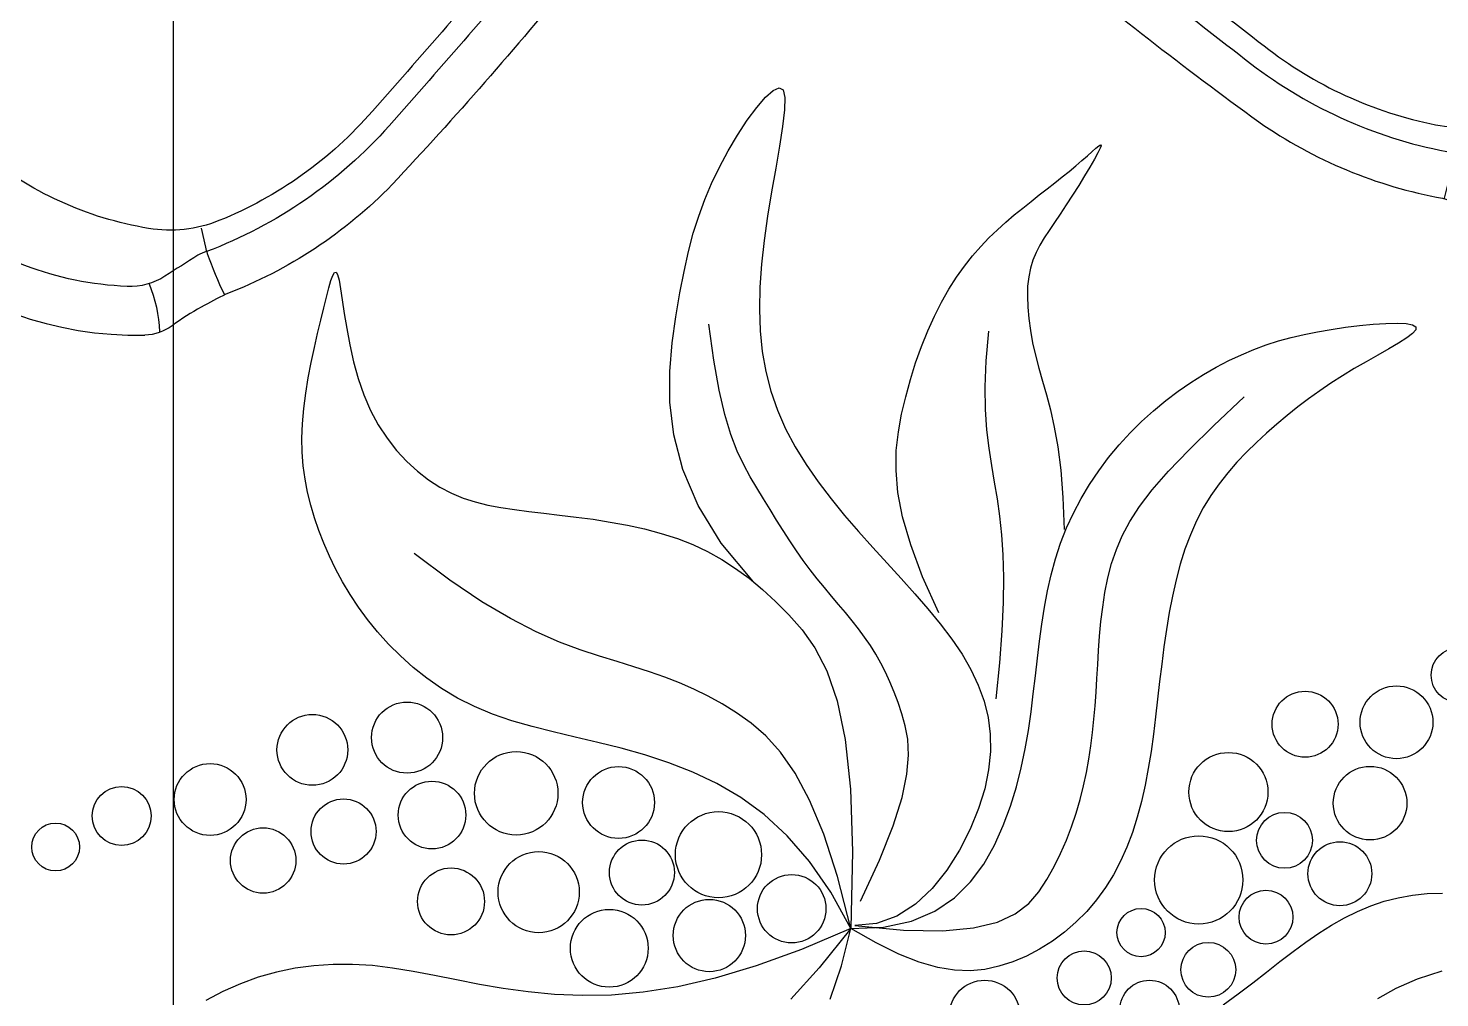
# Model space of a CAD drawing. Header units: millimetres. Extents: x -1030105 to 906887, y -616134 to 1220667.
# Drawn here: x -63910 to -62741, y 530506 to 531308 of the extents above; entities that cross this region are included whole.
import ezdxf
from ezdxf.enums import TextEntityAlignment as Align

# ---------------------------------------------------------------- set-up
doc = ezdxf.new("R2010")
doc.units = ezdxf.units.MM
doc.header["$MEASUREMENT"] = 0
doc.linetypes.add('CENTER', pattern=[2, 1.25, -0.25, 0.25, -0.25])
doc.linetypes.add('DASH', pattern=[0.35, 0.25, -0.1])
doc.layers.add('A-Furniture', color=143, linetype='Continuous')
doc.layers.add('A-Tree', color=98, linetype='Continuous')
doc.styles.add('Arial_Bold', font='arialbd.ttf')

# ---------------------------------------------------------------- blocks, each defined once
blk = doc.blocks.new('A$C47cb4578')
for points in [[(18.1, 7.7, -0.017502), (25.4, 261.8, -0.10866), (79, 436.9, 0.010959), (89, 460.5, 0.033517), (98.7, 490.8, -0.150826), (112.4, 513.5, -0.369185), (553.9, 513.5)], [(117.6, 418, 0.077973), (121.7, 425.8, 0.004361), (132.8, 459.9, -0.156066), (153.5, 489.3, -0.164865), (333.2, 549.7, -0.164865)], [(548.6, 418, -0.077973), (544.6, 425.8, -0.004361), (533.5, 459.9, 0.156066), (512.7, 489.3, 0.164865), (333.1, 549.7, 0.164865)], [(648.1, 7.7, 0.017502), (640.9, 261.8, 0.10866), (587.3, 436.9, -0.010959), (577.3, 460.5, -0.033517), (567.6, 490.8, 0.150826), (553.9, 513.5)], [(139.7, 474.5, -0.091152), (104.1, 502.6), (104.1, 502.6)], [(526.6, 474.5, 0.091152), (562.1, 502.6), (562.1, 502.6)], [(77, -0.1, -0.005578), (82.4, 221.2, -0.118429), (127, 388.9, -0.138141), (172.3, 435.6, -0.132135), (336, 479.7)], [(589.3, -0.1, 0.005578), (583.9, 221.2, 0.118429), (539.2, 388.9, 0.138141), (493.9, 435.6, 0.132135), (330.2, 479.7)], [(135.3, 404.5), (121.1, 415.6, 0.030988), (116, 419.1, 0.027883), (79.9, 438, 4.146881)], [(531, 404.5), (545.1, 415.6, -0.030988), (550.2, 419.1, -0.027883), (586.3, 438, -4.146881)], [(56.5, 0.2, -0.005575), (62, 221.8, -0.122037), (117.7, 418.1, 0.017763), (117.7, 418.1, -0.026763)], [(609.7, 0.2, 0.005575), (604.3, 221.8, 0.121076), (548.6, 418, 0.026763), (548.6, 418, 0.026763)], [(19.6, 8.3, 0.071664), (62.6, 8.6, 0.31475), (68.3, 14, -9.839532)], [(646.7, 8.3, -0.071664), (603.6, 8.6, -0.31475), (597.9, 14, 9.839532)], [(72, -5), (31, -5, -0.195025), (27.5, -3.6), (19.7, 4.1, -0.202805), (18.1, 7.7)], [(77.1, 10.1, 0.41843), (87.1, 0), (345.9, 0)], [(589.2, 10.1, -0.41843), (579.2, 0), (320.4, 0)], [(594.3, -5), (635.2, -5, 0.195025), (638.7, -3.6), (646.6, 4.1, 0.202805), (648.1, 7.7)]]:
    blk.add_lwpolyline(points, format="xyb")
blk.add_arc((594.3, 0), 5, 180.7646, 270)
blk = doc.blocks.new('ewr3')
at = {"color": 0, "zscale": 0.9}
for p, xscale, yscale, rotation in [((-609, -168.8), -0.9000000000000001, 0.9000000000000001, 134.9999999999999), ((168.8, -609), -0.8999999999999998, 0.8999999999999998, 225)]:
    blk.add_blockref('A$C47cb4578', p, dxfattribs=dict(at, xscale=xscale, yscale=yscale, rotation=rotation))
blk = doc.blocks.new('FUR')
at = {"layer": 'A-Furniture', "color": 8, "linetype": 'DASH', "ltscale": 50}
blk.add_open_spline([(-56447, -6097), (-55194.8, -4879.4), (-50278.9, -2284.6), (-42421.5, -5454.8), (-32732.5, -11254), (-23302, -9202), (-18024, -504.5), (-16595.5, 8921.5), (-19600.3, 15918.3), (-21321.2, 18705.6), (-21789.7, 19345)], degree=3, knots=[32574.726206, 32574.726206, 32574.726206, 32574.726206, 37697.741245, 48060.131859, 55585.251958, 69452.989742, 76151.422264, 84447.837047, 94470.773244, 98031.734889, 98031.734889, 98031.734889, 98031.734889], dxfattribs=at)
at = {"layer": 'A-Furniture', "rotation": 5.427382540141761}
blk.add_blockref('ewr3', (-18616.2, 8656.7), dxfattribs=at)
blk = doc.blocks.new('CAY8')
at = {"color": 0, "linetype": 'ByBlock'}
for p, q in [((307.45, 493.68), (301.74, 502.15)), ((312.53, 484.95), (307.45, 493.68)), ((316.96, 475.97), (312.53, 484.95)), ((587.59, 482.73), (594.67, 484.09)), ((594.67, 484.09), (602, 485.07)), ((602, 485.07), (609.64, 485.67)), ((609.64, 485.67), (617.6, 485.88)), ((617.6, 485.88), (625.77, 485.76)), ((625.77, 485.76), (634.02, 485.35)), ((634.02, 485.35), (642.21, 484.74)), ((642.21, 484.74), (650.19, 483.97)), ((650.19, 483.97), (657.84, 483.12)), ((561.06, 473.78), (567.52, 476.52)), ((567.52, 476.52), (574.07, 478.93)), ((574.07, 478.93), (580.74, 481)), ((580.74, 481), (587.59, 482.73)), ((657.84, 483.12), (665.01, 482.24)), ((665.01, 482.24), (671.57, 481.4)), ((671.57, 481.4), (677.38, 480.65)), ((677.38, 480.65), (682.33, 479.95)), ((682.33, 479.95), (686.28, 479.28)), ((686.28, 479.28), (689.12, 478.6)), ((689.12, 478.6), (690.74, 477.87)), ((691.02, 477.05), (689.83, 476.11)), ((690.74, 477.87), (691.02, 477.05)), ((320.74, 466.74), (316.96, 475.97)), ((548.24, 467.38), (554.65, 470.73)), ((554.65, 470.73), (561.06, 473.78)), ((669.88, 470.3), (662.1, 468.13)), ((676.83, 472.14), (669.88, 470.3)), ((682.65, 473.69), (676.83, 472.14)), ((687.06, 475), (682.65, 473.69)), ((689.83, 476.11), (687.06, 475)), ((323.87, 457.26), (320.74, 466.74)), ((535.51, 459.69), (541.86, 463.71)), ((541.86, 463.71), (548.24, 467.38)), ((645.16, 462.62), (636.59, 459.19)), ((653.76, 465.59), (645.16, 462.62)), ((662.1, 468.13), (653.76, 465.59)), ((326.35, 447.53), (323.87, 457.26)), ((523, 450.58), (529.22, 455.33)), ((529.22, 455.33), (535.51, 459.69)), ((628.33, 455.26), (620.62, 450.79)), ((636.59, 459.19), (628.33, 455.26)), ((328.17, 437.55), (326.35, 447.53)), ((516.88, 445.45), (523, 450.58)), ((620.62, 450.79), (613.53, 445.85)), ((505, 433.92), (510.87, 439.9)), ((510.87, 439.9), (516.88, 445.45)), ((607.06, 440.49), (601.23, 434.79)), ((613.53, 445.85), (607.06, 440.49)), ((329.35, 427.32), (328.17, 437.55)), ((499.27, 427.49), (505, 433.92)), ((601.23, 434.79), (596.05, 428.81)), ((329.88, 416.84), (329.35, 427.32)), ((493.77, 420.6), (499.27, 427.49)), ((596.05, 428.81), (591.54, 422.62)), ((488.53, 413.23), (493.77, 420.6)), ((536.39, 399.14), (548.24, 419.51)), ((591.54, 422.62), (587.7, 416.3)), ((329.78, 406.11), (329.88, 416.84)), ((483.64, 405.37), (488.53, 413.23)), ((584.55, 409.91), (582.08, 403.5)), ((587.7, 416.3), (584.55, 409.91)), ((329.21, 395.07), (329.78, 406.11)), ((479.14, 397.02), (483.64, 405.37)), ((582.08, 403.5), (580.23, 397.03)), ((328.34, 383.68), (329.21, 395.07)), ((475.11, 388.15), (479.14, 397.02)), ((527.05, 381.06), (536.39, 399.14)), ((580.23, 397.03), (578.9, 390.45)), ((471.61, 378.76), (475.11, 388.15)), ((578.9, 390.45), (578.01, 383.7)), ((327.34, 371.89), (328.34, 383.68)), ((519.85, 365.03), (527.05, 381.06)), ((578.01, 383.7), (577.47, 376.72)), ((468.69, 368.83), (471.61, 378.76)), ((577.47, 376.72), (577.19, 369.47)), ((326.39, 359.66), (327.34, 371.89)), ((466.38, 358.35), (468.69, 368.83)), ((514.44, 350.79), (519.85, 365.03)), ((577.19, 369.47), (577.09, 361.87)), ((325.67, 346.92), (326.39, 359.66)), ((464.55, 347.38), (466.38, 358.35)), ((577.09, 361.87), (577.07, 353.89)), ((510.47, 338.08), (514.44, 350.79)), ((577.07, 353.89), (577.06, 345.47)), ((325.35, 333.63), (325.67, 346.92)), ((463.02, 335.95), (464.55, 347.38)), ((577.06, 345.47), (576.99, 336.71)), ((461.62, 324.11), (463.02, 335.95)), ((507.59, 326.66), (510.47, 338.08)), ((576.99, 336.71), (576.79, 327.7)), ((325.6, 319.74), (325.35, 333.63)), ((576.79, 327.7), (576.4, 318.54)), ((460.16, 311.9), (461.62, 324.11)), ((505.43, 316.28), (507.59, 326.66)), ((326.63, 305.18), (325.6, 319.74)), ((503.66, 306.67), (505.43, 316.28)), ((576.4, 318.54), (575.77, 309.33)), ((458.48, 299.39), (460.16, 311.9)), ((501.96, 297.61), (503.66, 306.67)), ((575.77, 309.33), (574.82, 300.16)), ((328.67, 289.76), (326.63, 305.18)), ((456.4, 286.6), (458.48, 299.39)), ((574.82, 300.16), (573.49, 291.15)), ((500.2, 288.99), (501.96, 297.61)), ((573.49, 291.15), (571.73, 282.39)), ((608.28, 283.65), (625.82, 290.43)), ((625.82, 290.43), (642.72, 294.42)), ((642.72, 294.42), (658.8, 296.28)), ((658.8, 296.28), (673.91, 296.68)), ((673.91, 296.68), (687.86, 296.26)), ((687.86, 296.26), (700.54, 295.58)), ((700.54, 295.58), (712.09, 294.7)), ((712.09, 294.7), (722.72, 293.56)), ((722.72, 293.56), (732.6, 292.13)), ((732.6, 292.13), (741.95, 290.34)), ((332.02, 273.3), (328.67, 289.76)), ((453.74, 273.59), (456.4, 286.6)), ((498.3, 280.7), (500.2, 288.99)), ((590.27, 273.42), (608.28, 283.65)), ((741.95, 290.34), (750.96, 288.16)), ((750.96, 288.16), (759.82, 285.53)), ((759.82, 285.53), (768.74, 282.39)), ((496.19, 272.65), (498.3, 280.7)), ((571.73, 282.39), (569.48, 273.95)), ((667.37, 273.93), (685.99, 278.66)), ((768.74, 282.39), (777.81, 278.75)), ((777.81, 278.75), (786.7, 274.74)), ((336.93, 255.6), (332.02, 273.3)), ((450.31, 260.4), (453.74, 273.59)), ((493.77, 264.76), (496.19, 272.65)), ((569.48, 273.95), (566.71, 265.8)), ((571.96, 259.08), (590.27, 273.42)), ((639.52, 264.86), (652.03, 269.33)), ((652.03, 269.33), (667.37, 273.93)), ((786.7, 274.74), (795.01, 270.55)), ((795.01, 270.55), (802.31, 266.38)), ((490.97, 256.92), (493.77, 264.76)), ((566.71, 265.8), (563.4, 257.87)), ((629.36, 260.48), (639.52, 264.86)), ((802.31, 266.38), (808.18, 262.41)), ((808.18, 262.41), (812.21, 258.83)), ((343.69, 236.44), (336.93, 255.6)), ((445.8, 247.11), (450.31, 260.4)), ((487.71, 249.05), (490.97, 256.92)), ((553.53, 239.98), (571.96, 259.08)), ((563.4, 257.87), (559.55, 250.11)), ((614.25, 251.98), (621.09, 256.2)), ((621.09, 256.2), (629.36, 260.48)), ((708.32, 254.08), (696.7, 253)), ((720.4, 254.61), (708.32, 254.08)), ((732.97, 254.65), (720.4, 254.61)), ((745.96, 254.25), (732.97, 254.65)), ((759, 253.58), (745.96, 254.25)), ((771.64, 252.81), (759, 253.58)), ((813.06, 253.58), (809.18, 252.22)), ((812.21, 258.83), (813.98, 255.82)), ((813.98, 255.82), (813.06, 253.58)), ((439.88, 233.76), (445.8, 247.11)), ((483.91, 241.04), (487.71, 249.05)), ((559.55, 250.11), (555.14, 242.45)), ((602.97, 243.71), (608.36, 247.83)), ((608.36, 247.83), (614.25, 251.98)), ((664.42, 245.94), (654.47, 242.16)), ((674.77, 248.98), (664.42, 245.94)), ((685.52, 251.31), (674.77, 248.98)), ((696.7, 253), (685.52, 251.31)), ((783.42, 252.11), (771.64, 252.81)), ((793.91, 251.67), (783.42, 252.11)), ((802.64, 251.65), (793.91, 251.67)), ((809.18, 252.22), (802.64, 251.65)), ((479.38, 232.82), (483.91, 241.04)), ((555.14, 242.45), (550.15, 234.82)), ((592.43, 235.54), (597.68, 239.62)), ((597.68, 239.62), (602.97, 243.71)), ((654.47, 242.16), (644.88, 237.57)), ((352.57, 215.65), (343.69, 236.44)), ((432.23, 220.41), (439.88, 233.76)), ((473.61, 224.37), (479.38, 232.82)), ((550.15, 234.82), (544.56, 227.17)), ((582.18, 227.4), (587.26, 231.47)), ((587.26, 231.47), (592.43, 235.54)), ((635.64, 232.16), (626.72, 226.01)), ((644.88, 237.57), (635.64, 232.16)), ((465.97, 215.68), (473.61, 224.37)), ((544.56, 227.17), (538.36, 219.43)), ((577.21, 223.32), (582.18, 227.4)), ((626.72, 226.01), (618.11, 219.22)), ((422.53, 207.14), (432.23, 220.41)), ((538.36, 219.43), (531.37, 211.59)), ((567.69, 215.07), (572.37, 219.21)), ((572.37, 219.21), (577.21, 223.32)), ((618.11, 219.22), (609.77, 211.9)), ((363.85, 193.01), (352.57, 215.65)), ((455.83, 206.74), (465.97, 215.68)), ((531.37, 211.59), (522.72, 203.78)), ((558.88, 206.67), (563.19, 210.9)), ((563.19, 210.9), (567.69, 215.07)), ((609.77, 211.9), (601.69, 204.15)), ((410.43, 193.99), (422.53, 207.14)), ((442.56, 197.54), (455.83, 206.74)), ((522.72, 203.78), (511.36, 196.2)), ((550.71, 198.21), (554.73, 202.43)), ((554.73, 202.43), (558.88, 206.67)), ((601.69, 204.15), (593.82, 196.08)), ((355.24, 182.58), (337.17, 195.51)), ((395.63, 181.04), (410.43, 193.99)), ((425.55, 188.08), (442.56, 197.54)), ((511.36, 196.2), (496.27, 189.04)), ((542.89, 189.91), (546.77, 194.02)), ((546.77, 194.02), (550.71, 198.21)), ((593.82, 196.08), (586.16, 187.8)), ((377.78, 168.33), (363.85, 193.01)), ((404.16, 178.35), (425.55, 188.08)), ((496.27, 189.04), (476.4, 182.48)), ((539.01, 185.91), (542.89, 189.91)), ((586.16, 187.8), (578.67, 179.42)), ((377.78, 168.33), (355.24, 182.58)), ((377.78, 168.33), (395.63, 181.04)), ((476.4, 182.48), (450.72, 176.72)), ((531.16, 178.35), (535.12, 182.05)), ((535.12, 182.05), (539.01, 185.91)), ((578.67, 179.42), (571.33, 171.03)), ((339.56, 174.93), (357.56, 170.89)), ((377.78, 168.33), (404.16, 178.35)), ((418.2, 171.94), (377.78, 168.33)), ((450.72, 176.72), (418.2, 171.94)), ((518.55, 168.36), (522.91, 171.52)), ((522.91, 171.52), (527.1, 174.84)), ((527.1, 174.84), (531.16, 178.35)), ((609.04, 169.51), (620.44, 171.83)), ((620.44, 171.83), (630.9, 172.85)), ((630.9, 172.85), (640.73, 172.87)), ((640.73, 172.87), (650.22, 172.21)), ((650.22, 172.21), (659.59, 171.13)), ((357.56, 170.89), (377.78, 168.33)), ((371.68, 154.15), (377.78, 168.33)), ((377.78, 168.33), (380.43, 151.21)), ((379.5, 166.44), (379.95, 140.57)), ((381.86, 155.09), (379.5, 166.44)), ((392.66, 164.87), (415.26, 157.28)), ((509.23, 162.45), (514, 165.34)), ((514, 165.34), (518.55, 168.36)), ((571.33, 171.03), (564.1, 162.74)), ((582.27, 159.72), (596.41, 165.58)), ((596.41, 165.58), (609.04, 169.51)), ((659.59, 171.13), (668.85, 169.69)), ((668.85, 169.69), (677.94, 167.92)), ((677.94, 167.92), (686.79, 165.84)), ((686.79, 165.84), (695.34, 163.48)), ((415.26, 157.28), (434, 152.18)), ((493.25, 154.34), (498.89, 156.97)), ((498.89, 156.97), (504.2, 159.67)), ((504.2, 159.67), (509.23, 162.45)), ((564.1, 162.74), (556.93, 154.66)), ((566.31, 151.63), (582.27, 159.72)), ((695.34, 163.48), (703.52, 160.85)), ((703.52, 160.85), (711.28, 157.97)), ((711.28, 157.97), (718.56, 154.87)), ((367.18, 141.58), (371.68, 154.15)), ((380.43, 151.21), (385.23, 136.95)), ((386.97, 144.92), (381.86, 155.09)), ((434, 152.18), (449.36, 149.22)), ((449.36, 149.22), (461.86, 148.05)), ((471.99, 148.33), (480.27, 149.7)), ((480.27, 149.7), (487.18, 151.82)), ((487.18, 151.82), (493.25, 154.34)), ((548.24, 141), (566.31, 151.63)), ((556.93, 154.66), (549.78, 146.87)), ((718.56, 154.87), (725.3, 151.58)), ((725.3, 151.58), (731.54, 148.1)), ((364.16, 130.41), (367.18, 141.58)), ((394.35, 135.93), (386.97, 144.92)), ((461.86, 148.05), (471.99, 148.33)), ((549.78, 146.87), (542.6, 139.48)), ((731.54, 148.1), (737.33, 144.48)), ((737.33, 144.48), (742.71, 140.73)), ((379.95, 140.57), (381.95, 119.99)), ((385.23, 136.95), (391.85, 125.25)), ((403.52, 128.11), (394.35, 135.93)), ((542.6, 139.48), (535.35, 132.6)), ((742.71, 140.73), (747.75, 136.89)), ((747.75, 136.89), (752.49, 132.96)), ((362.49, 120.44), (364.16, 130.41)), ((413.97, 121.45), (403.52, 128.11)), ((535.35, 132.6), (527.99, 126.31)), ((637.51, 124.36), (647.05, 126.6)), ((647.05, 126.6), (657.6, 128.53)), ((657.6, 128.53), (669.51, 130.05)), ((669.51, 130.05), (683.13, 131.04)), ((683.13, 131.04), (698.8, 131.4)), ((752.49, 132.96), (756.98, 128.99)), ((756.98, 128.99), (761.27, 124.99)), ((362.04, 111.46), (362.49, 120.44)), ((381.95, 119.99), (385.29, 103.99)), ((391.85, 125.25), (399.97, 115.81)), ((425.21, 115.96), (413.97, 121.45)), ((520.48, 120.73), (512.76, 115.93)), ((527.99, 126.31), (520.48, 120.73)), ((611.51, 116.99), (620.09, 119.45)), ((620.09, 119.45), (628.64, 121.94)), ((628.64, 121.94), (637.51, 124.36)), ((761.27, 124.99), (765.4, 121)), ((765.4, 121), (769.38, 117.03)), ((399.97, 115.81), (409.24, 108.32)), ((436.77, 111.63), (425.21, 115.96)), ((504.78, 111.98), (496.49, 108.92)), ((512.76, 115.93), (504.78, 111.98)), ((582.47, 110.63), (592.98, 112.54)), ((592.98, 112.54), (602.57, 114.67)), ((602.57, 114.67), (611.51, 116.99)), ((713.76, 112.48), (707.84, 111.26)), ((719.42, 113.32), (713.76, 112.48)), ((724.77, 113.77), (719.42, 113.32)), ((729.77, 113.79), (724.77, 113.77)), ((734.39, 113.37), (729.77, 113.79)), ((738.72, 112.54), (734.39, 113.37)), ((742.86, 111.33), (738.72, 112.54)), ((769.38, 117.03), (773.23, 113.13)), ((773.23, 113.13), (776.95, 109.32)), ((362.68, 103.28), (362.04, 111.46)), ((409.24, 108.32), (419.33, 102.49)), ((448.13, 108.45), (436.77, 111.63)), ((458.92, 106.42), (448.13, 108.45)), ((469.09, 105.5), (458.92, 106.42)), ((478.7, 105.63), (469.09, 105.5)), ((487.81, 106.79), (478.7, 105.63)), ((496.49, 108.92), (487.81, 106.79)), ((506.6, 105.79), (525.79, 106.01)), ((525.79, 106.01), (542.7, 106.64)), ((542.7, 106.64), (557.6, 107.64)), ((557.6, 107.64), (570.76, 108.99)), ((570.76, 108.99), (582.47, 110.63)), ((689, 105.59), (682.52, 103.12)), ((695.42, 107.79), (689, 105.59)), ((701.71, 109.68), (695.42, 107.79)), ((707.84, 111.26), (701.71, 109.68)), ((746.92, 109.79), (742.86, 111.33)), ((751, 107.94), (746.92, 109.79)), ((755.22, 105.84), (751, 107.94)), ((759.67, 103.5), (755.22, 105.84)), ((776.95, 109.32), (780.54, 105.64)), ((780.54, 105.64), (784.02, 102.11)), ((364.28, 95.67), (362.68, 103.28)), ((385.29, 103.99), (389.77, 91.89)), ((419.33, 102.49), (429.92, 98.01)), ((429.92, 98.01), (440.66, 94.58)), ((668.98, 97.51), (661.29, 94.5)), ((675.94, 100.4), (668.98, 97.51)), ((682.52, 103.12), (675.94, 100.4)), ((764.47, 100.98), (759.67, 103.5)), ((769.67, 98.33), (764.47, 100.98)), ((775.11, 95.62), (769.67, 98.33)), ((784.02, 102.11), (787.38, 98.77)), ((787.38, 98.77), (790.63, 95.65)), ((366.71, 88.45), (364.28, 95.67)), ((389.77, 91.89), (395.19, 82.99)), ((440.66, 94.58), (451.28, 91.94)), ((451.28, 91.94), (461.74, 89.96)), ((461.74, 89.96), (472.02, 88.53)), ((652.52, 91.45), (642.31, 88.42)), ((661.29, 94.5), (652.52, 91.45)), ((780.58, 92.96), (775.11, 95.62)), ((785.89, 90.45), (780.58, 92.96)), ((790.83, 88.19), (785.89, 90.45)), ((790.63, 95.65), (793.76, 92.78)), ((793.76, 92.78), (796.66, 90.21)), ((796.66, 90.21), (799.17, 88)), ((369.86, 81.44), (366.71, 88.45)), ((395.19, 82.99), (401.34, 76.57)), ((472.02, 88.53), (482.14, 87.58)), ((482.14, 87.58), (492.09, 87)), ((492.09, 87), (501.89, 86.7)), ((501.89, 86.7), (511.53, 86.59)), ((511.53, 86.59), (521.01, 86.58)), ((521.01, 86.58), (530.35, 86.57)), ((530.35, 86.57), (539.54, 86.5)), ((539.54, 86.5), (548.59, 86.3)), ((548.59, 86.3), (557.52, 85.91)), ((557.52, 85.91), (566.32, 85.28)), ((566.32, 85.28), (574.99, 84.33)), ((574.99, 84.33), (583.56, 83)), ((583.56, 83), (592.02, 81.24)), ((616.15, 82.72), (599.5, 80.18)), ((630.3, 85.49), (616.15, 82.72)), ((642.31, 88.42), (630.3, 85.49)), ((795.18, 86.28), (790.83, 88.19)), ((798.74, 84.82), (795.18, 86.28)), ((801.31, 83.91), (798.74, 84.82)), ((799.17, 88), (801.18, 86.18)), ((801.18, 86.18), (802.53, 84.81)), ((802.73, 83.63), (801.31, 83.91)), ((802.53, 84.81), (803.1, 83.94)), ((803.1, 83.94), (802.73, 83.63)), ((373.66, 74.65), (369.86, 81.44)), ((378.05, 68.14), (373.66, 74.65)), ((401.34, 76.57), (408.02, 71.96)), ((592.02, 81.24), (600.38, 79)), ((600.38, 79), (608.61, 76.28)), ((608.61, 76.28), (616.68, 73.1)), ((383, 61.94), (378.05, 68.14)), ((408.02, 71.96), (415.03, 68.44)), ((415.03, 68.44), (422.2, 65.43)), ((616.68, 73.1), (624.59, 69.51)), ((624.59, 69.51), (632.29, 65.51)), ((388.45, 56.1), (383, 61.94)), ((422.2, 65.43), (429.46, 62.81)), ((429.46, 62.81), (436.79, 60.55)), ((436.79, 60.55), (444.16, 58.63)), ((632.29, 65.51), (639.77, 61.14)), ((639.77, 61.14), (647, 56.41)), ((394.34, 50.67), (388.45, 56.1)), ((444.16, 58.63), (451.55, 57.04)), ((451.55, 57.04), (458.92, 55.76)), ((458.92, 55.76), (466.24, 54.76)), ((466.24, 54.76), (473.49, 54.03)), ((473.49, 54.03), (480.66, 53.55)), ((480.66, 53.55), (487.75, 53.29)), ((487.75, 53.29), (494.81, 53.22)), ((494.81, 53.22), (501.86, 53.3)), ((501.86, 53.3), (508.93, 53.51)), ((508.93, 53.51), (516.07, 53.81)), ((516.07, 53.81), (523.28, 54.17)), ((523.28, 54.17), (530.62, 54.57)), ((530.62, 54.57), (538.1, 54.95)), ((538.1, 54.95), (545.7, 55.27)), ((545.7, 55.27), (553.38, 55.44)), ((553.38, 55.44), (561.12, 55.4)), ((561.12, 55.4), (568.89, 55.07)), ((568.89, 55.07), (576.65, 54.38)), ((576.65, 54.38), (584.37, 53.26)), ((584.37, 53.26), (592.02, 51.63)), ((647, 56.41), (653.95, 51.37)), ((400.64, 45.7), (394.34, 50.67)), ((407.29, 41.23), (400.64, 45.7)), ((592.02, 51.63), (599.64, 49.4)), ((599.64, 49.4), (607.5, 46.3)), ((607.5, 46.3), (615.97, 42.06)), ((653.95, 51.37), (660.61, 46.02)), ((660.61, 46.02), (666.95, 40.42)), ((414.25, 37.3), (407.29, 41.23)), ((421.49, 33.88), (414.25, 37.3)), ((615.97, 42.06), (625.39, 36.39)), ((666.95, 40.42), (672.97, 34.61)), ((429.01, 30.96), (421.49, 33.88)), ((436.79, 28.49), (429.01, 30.96)), ((625.39, 36.39), (636.11, 29.01)), ((672.97, 34.61), (678.65, 28.62)), ((444.82, 26.45), (436.79, 28.49)), ((453.09, 24.8), (444.82, 26.45)), ((461.58, 23.51), (453.09, 24.8)), ((470.29, 22.55), (461.58, 23.51)), ((479.19, 21.89), (470.29, 22.55)), ((636.11, 29.01), (648.48, 19.63)), ((678.65, 28.62), (683.97, 22.51)), ((683.97, 22.51), (688.94, 16.33)), ((488.26, 21.48), (479.19, 21.89)), ((497.45, 21.25), (488.26, 21.48)), ((506.73, 21.15), (497.45, 21.25)), ((516.06, 21.13), (506.73, 21.15)), ((525.4, 21.13), (516.06, 21.13)), ((534.72, 21.09), (525.4, 21.13)), ((543.97, 20.95), (534.72, 21.09)), ((553.12, 20.67), (543.97, 20.95)), ((562.15, 20.2), (553.12, 20.67)), ((571.01, 19.51), (562.15, 20.2)), ((579.67, 18.55), (571.01, 19.51)), ((588.12, 17.3), (579.67, 18.55)), ((596.3, 15.7), (588.12, 17.3)), ((604.2, 13.73), (596.3, 15.7)), ((648.48, 19.63), (662.85, 7.97)), ((688.94, 16.33), (693.53, 10.1)), ((611.78, 11.35), (604.2, 13.73)), ((619.01, 8.53), (611.78, 11.35)), ((625.92, 5.3), (619.01, 8.53)), ((662.85, 7.97), (679.58, -6.26)), ((693.53, 10.1), (697.73, 3.88)), ((632.53, 1.72), (625.92, 5.3)), ((638.87, -2.19), (632.53, 1.72)), ((697.73, 3.88), (701.54, -2.31)), ((644.96, -6.37), (638.87, -2.19)), ((650.82, -10.78), (644.96, -6.37)), ((701.54, -2.31), (704.99, -8.48)), ((656.48, -15.39), (650.82, -10.78)), ((704.99, -8.48), (708.11, -14.7)), ((708.11, -14.7), (710.95, -21)), ((661.96, -20.13), (656.48, -15.39)), ((667.29, -24.98), (661.96, -20.13)), ((710.95, -21), (713.53, -27.42)), ((672.48, -29.94), (667.29, -24.98)), ((713.53, -27.42), (715.9, -34.01)), ((359.81, -31.45), (366.49, -38.65)), ((677.53, -35.01), (672.48, -29.94)), ((682.45, -40.2), (677.53, -35.01)), ((715.9, -34.01), (718.1, -40.81)), ((366.49, -38.65), (373.1, -45.53)), ((687.24, -45.52), (682.45, -40.2)), ((718.1, -40.81), (720.16, -47.87)), ((373.1, -45.53), (379.56, -52.14)), ((691.92, -50.97), (687.24, -45.52)), ((696.48, -56.55), (691.92, -50.97)), ((720.16, -47.87), (722.1, -55.18)), ((379.56, -52.14), (385.84, -58.56)), ((385.84, -58.56), (391.88, -64.83)), ((700.94, -62.28), (696.48, -56.55)), ((722.1, -55.18), (723.86, -62.52)), ((391.88, -64.83), (397.62, -71.03)), ((705.28, -68.12), (700.94, -62.28)), ((723.86, -62.52), (725.38, -69.62)), ((397.62, -71.03), (403.02, -77.22)), ((709.45, -73.85), (705.28, -68.12)), ((713.36, -79.24), (709.45, -73.85)), ((725.38, -69.62), (726.56, -76.22)), ((403.02, -77.22), (408.02, -83.45)), ((716.95, -84.02), (713.36, -79.24)), ((726.56, -76.22), (727.35, -82.04)), ((408.02, -83.45), (412.61, -89.77)), ((720.14, -87.96), (716.95, -84.02)), ((722.86, -90.79), (720.14, -87.96)), ((727.35, -82.04), (727.67, -86.82)), ((727.67, -86.82), (727.43, -90.28)), ((412.61, -89.77), (416.75, -96.22)), ((416.75, -96.22), (420.44, -102.83)), ((725.02, -92.28), (722.86, -90.79)), ((726.56, -92.16), (725.02, -92.28)), ((727.43, -90.28), (726.56, -92.16)), ((420.44, -102.83), (423.65, -109.64)), ((423.65, -109.64), (426.37, -116.69)), ((372.41, -112.01), (378.8, -121.08)), ((426.37, -116.69), (428.58, -124.01)), ((378.8, -121.08), (384.94, -131.61)), ((428.58, -124.01), (430.25, -131.64)), ((384.94, -131.61), (390.71, -144.11)), ((430.25, -131.64), (431.38, -139.62))]:
    blk.add_line(p, q, dxfattribs=at)
for centre, radius in [((373.2, 589.93), 12.61), ((393.38, 557.16), 15.59), ((407.25, 511.79), 18.95), ((378.46, 480.34), 17.25), ((439.33, 461.13), 18.67), ((398.42, 439.95), 17.15), ((451.39, 412.22), 18.74), ((412.29, 394.57), 17.83), ((368.15, 379.45), 17.65), ((428.69, 351.72), 22.01), ((378.24, 334.07), 21.4), ((353.02, 293.74), 20.52), ((429.95, 297.52), 18.95), ((394.64, 281.13), 17.14), ((365.63, 242.06), 19.07), ((408.51, 242.06), 22.72), ((384.55, 200.47), 18.05), ((340.02, 92.98), 18.67), ((365.68, 43.07), 14.26), ((352.76, 6.91), 15.71), ((392.82, 15.95), 12.72), ((423.83, -11.16), 23.28), ((377.31, -21.5), 14.44), ((471.64, -21.5), 20.86), ((408.32, -48.61), 14.2), ((449.67, -53.78), 14.72), ((511.7, -57.65), 17.38), ((435.46, -84.77), 16.84), ((474.23, -96.39), 19.41), ((518.16, -105.43), 19.2), ((546.59, -135.13), 14.44)]:
    blk.add_circle(centre, radius, dxfattribs=at)
blk = doc.blocks.new('CÂY')
at = {"layer": 'A-Tree', "color": 8, "ltscale": 10, "xscale": 1.569782766103744, "yscale": 1.569782766103744, "zscale": 1.569782766103744, "rotation": 83.53597112613356}
blk.add_blockref('CAY8', (26160.5, 20832.7), dxfattribs=at)
blk = doc.blocks.new('BỐ TRÍ LAY OUT')
at = {"layer": 'A-Furniture', "color": 3}
for name, p in [('CÂY', (4286.8, 4469.3)), ('FUR', (48783.7, 18654.7))]:
    blk.add_blockref(name, p, dxfattribs=at)
blk = doc.blocks.new('*U1487')
at = {"color": 8, "linetype": 'CENTER', "ltscale": 500}
blk.add_line((-6401.9478, 7821.1224), (-6401.9478, 8224.8976), dxfattribs=at)
at = {"style": 'Arial_Bold'}
blk.add_attdef('TRUC', text='', height=2.5, dxfattribs=at).set_placement((-6401.9478, 7811.8176), align=Align.MIDDLE_CENTER)
blk = doc.blocks.new('TRỤC')
at = {"color": 0, "xscale": 199.9999999999901, "yscale": 199.9999999999901, "zscale": 199.9999999999901}
blk.add_blockref('*U1487', (1318189.6, -1575802.3), dxfattribs=at)
blk = doc.blocks.new('KIẾN TRÚC')
h = blk.add_hatch(color=9)
h.dxf.hatch_style = 1
edge = h.paths.add_edge_path(flags=16)
edge.add_line((62282, 27412), (55232.8, 27412))
edge.add_arc((32545.5, 30716.7), 22926.7, 284.53695, 351.71258, ccw=False)
edge.add_line((38300.2, 8523.9), (13217.5, 8523.9))
edge.add_arc((23753.1, 24110.8), 18813.6, 227.76772, 235.9443, ccw=False)
edge.add_arc((7788.8, 12733.4), 4187, 236.059, 322.4361, ccw=False)
edge.add_arc((13873.6, 18503.3), 12505.3, 190.83274, 227.66057, ccw=False)
edge.add_arc((25477.5, 20792.2), 24332.7, 180.68322, 190.99113, ccw=False)
edge.add_arc((3282.9, 20557.2), 2137.1, 101.0808, 181.4794, ccw=False)
edge.add_line((2872.2, 22654.5), (4986.1, 23013.1))
edge.add_arc((28039.7, 24288.4), 23088.9, 153.20143, 183.1663, ccw=False)
edge.add_arc((10232.3, 40544.6), 6483.1, 182.84011, 244.39627, ccw=False)
edge.add_arc((-6425, 39970.9), 10185.3, 1.42081, 26.70696)
edge.add_arc((10590.6, 49414.3), 9292.7, 144.71332, 211.57549, ccw=False)
edge.add_arc((-12326.2, 64090.2), 17935.6, 328.73754, 356.18995)
edge.add_arc((16735.3, 62308.6), 11181, 84.12439, 176.97619, ccw=False)
edge.add_arc((20709, 99752.5), 26473.2, 263.86537, 288.48696)
edge.add_arc((35667.4, 54479.7), 21207.1, 73.35107, 108.03024, ccw=False)
edge.add_arc((44765.5, 84516.2), 10177.4, 252.72587, 285.71301)
edge.add_arc((49659, 68416), 6655.6, 49.49954, 108.73112, ccw=False)
edge.add_arc((48035, 66009.8), 9545.5, -2.32883, 51.46764, ccw=False)
edge.add_line((57572.7, 65622), (49483.5, 65623.9))
edge.add_line((49483.5, 65623.9), (62282, 65623.9))
edge.add_line((62282, 65623.9), (62282, 27412))
h.paths.add_polyline_path([(0, 77895.5), (64428.5, 77895.5), (64428.5, -0.6), (-1.8, 0.6)])
at = {"color": 3}
blk.add_blockref('TRỤC', (5188.8, 8718.3), dxfattribs=at)

msp = doc.modelspace()

# ---------------------------------------------------------------- block references
at = {"color": 3}
for name, p in [('KIẾN TRÚC', (-106778.5, 495876.5)), ('BỐ TRÍ LAY OUT', (-93480.293, 504642.113))]:
    msp.add_blockref(name, p, dxfattribs=at)

doc.saveas('drawing.dxf')
